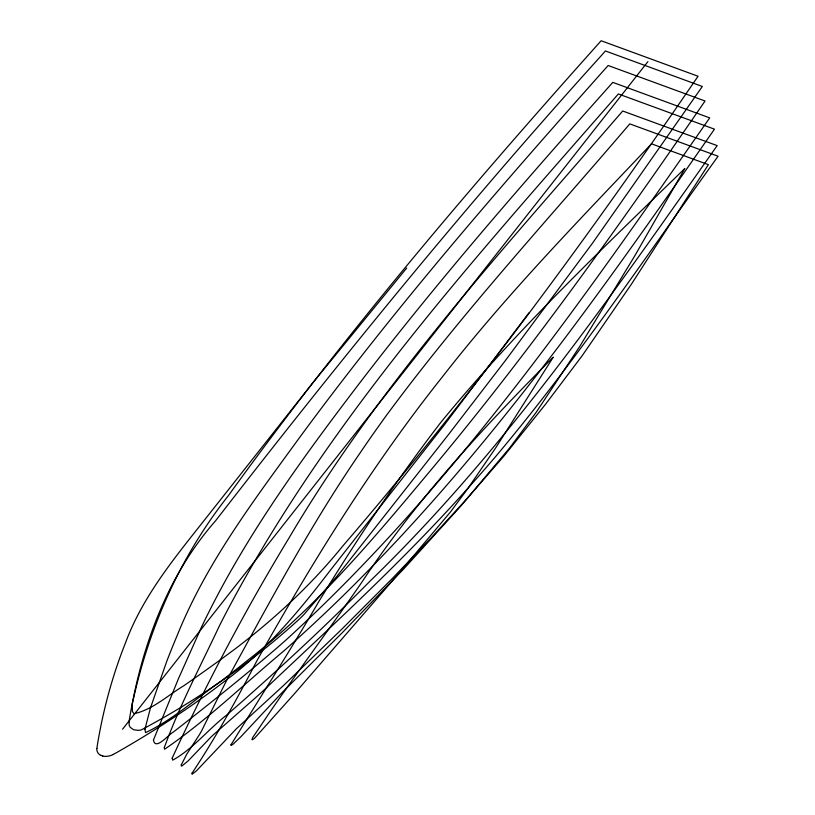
<?xml version="1.0" encoding="UTF-8"?>
<svg xmlns="http://www.w3.org/2000/svg" width="815" height="815" viewBox="0 0 815 815"><rect width="100%" height="100%" fill="white"/><g stroke="black" fill="none" stroke-linecap="round" stroke-linejoin="round"><path stroke-width="1.22" d="M96.934 748.486L97.026 747.589A118.195 85.738 -16.6 0 1 97.27 745.633C103.026 710.405 112.368 675.716 125.612 642.546C142.452 597.13 173.473 559.273 203.139 521.722L313.969 381.369L406.716 268.043M528.996 312.838L444.032 425.267L330.024 570.694C299.299 610.853 266.668 650.278 225.674 680.454C191.138 707.206 154.402 731.035 116.474 752.673A118.195 85.738 -16.6 0 1 114.222 753.895L113.183 754.435M122.576 729.191L647.925 61.624M251.978 739.562L252.273 739.49A4.87 3.535 -16.6 0 0 254.443 738.349L294.154 694.064L398.056 574.259L450.593 511.81L468.136 488.093L495.724 447.822L553.232 357.194C483.713 427.04 416.384 499.626 361.931 582.093C332.337 624.922 301.204 666.66 271.67 709.529L252.619 737.687A4.992 3.617 -16.6 0 0 252.405 739.439L252.518 739.755M102.772 755.943L100.846 755.24M100.683 755.393A12.571 9.118 -16.6 0 1 96.832 748.496M113.224 754.496A12.571 9.118 -16.6 0 1 102.67 756.116M128.933 722.273L129.269 725.472A10.534 7.641 -16.6 0 0 130.441 727.479L133.64 729.771L138.204 730.332A10.534 7.641 -16.6 0 0 141.311 729.883C197.841 699.759 251.326 662.819 298.779 619.604A106.47 77.231 -16.6 0 0 304.087 614.327L337.145 576.011L448.953 433.967L505.351 360.607L592.627 243.002L702.336 86.472L605.392 50.958L600.594 56.408C465.62 205.584 338.765 361.799 215.578 520.775C166.229 576.908 140.577 649.412 128.933 722.273M144.907 729.364L145.569 732.624C172.984 719.747 196.181 698.394 221.079 681.106A1144.861 830.454 -16.6 0 0 246.721 661.036C316.923 606.778 373.973 538.206 430.554 470.469C529.118 352.722 618.045 227.395 705.046 100.999L608.153 65.506C499.829 187.022 392.85 310.077 296.65 441.557C251.988 502.947 205.655 564.561 177.161 635.547A1144.861 830.454 -16.6 0 0 166.8 661.22L150.449 707.909L144.907 729.364M164.304 747.63L164.579 749.25C207.265 720.134 244.948 683.265 284.761 650.136A1298.448 941.855 -16.6 0 0 303.638 633.051C464.458 486.198 590.692 307.031 714.46 129.157L618.361 93.949C477.509 255.207 331.257 415.915 229.708 605.963A1298.448 941.855 -16.6 0 0 219.266 626.144C200.398 666.334 179.422 705.872 164.304 747.63M172.189 758.133L172.709 760.15C192.992 749.016 208.233 729.262 226.672 715.071C276.142 672.018 324.278 627.428 370.397 580.769C504.139 451.245 610.374 297.18 717.18 145.61L622.701 111.003C504.77 247.516 381.155 381.634 289.142 537.757C245.998 608.846 206.867 682.644 172.189 758.133M132.356 703.854L132.387 711.485L133.996 713.726C152.65 709.743 167.686 695.44 183.823 685.731C200.847 673.913 217.727 661.861 234.353 649.494C274.156 619.298 311.075 585.16 342.555 546.284C470.754 397.241 587.157 238.438 698.058 76.253L601.144 40.75C470.398 186.869 343.054 336.524 228.343 495.703C180.37 556.238 148.391 628.569 132.356 703.854M153.444 740.081C155.268 751.196 169.174 733.897 173.279 732.115C206.623 706.106 239.702 679.751 271.874 652.306A836.526 606.798 -16.6 0 0 286.707 639.337C452.783 487.798 581.625 301.193 709.712 117.88L612.798 82.376C523.546 182.479 435.241 283.62 354.016 390.426C300.766 460.434 249.003 532.226 209.394 611.005A836.526 606.798 -16.6 0 0 201.733 626.603L178.526 678.508L153.444 740.081M231.053 744.696L231.053 745.47L232.866 744.38L240.914 736.719L281.776 692.903L342.157 632.827L404.26 568.35L460.414 506.512L509.803 447.781L536.209 412.288L579.547 346.752L634.885 255.666L684.834 168.491C600.645 250.307 515.162 331.481 440.742 422.486C396.874 479.566 356.797 539.489 319.225 600.879C290.853 649.443 260.515 696.876 231.053 744.696M181.276 764.877L181.297 766.069L182.102 765.825L188.102 760.935L209.475 738.604A140.618 101.997 -16.6 0 1 212.786 735.324L249.706 702.836A655.403 475.41 -16.6 0 0 261.839 692.067C330.778 626.908 401 562.87 464.387 492.158A1585.735 1150.25 -16.6 0 0 495.815 456.349C576.032 361.025 645.317 257.204 718.086 156.236L629.781 123.88C547.395 220.315 461.209 313.867 385.923 416.088A1585.735 1150.25 -16.6 0 0 359.537 453.751C310.128 525.746 269.266 602.998 227.202 679.374A655.403 475.41 -16.6 0 0 220.753 692.23L201.458 731.167A140.618 101.997 -16.6 0 1 199.278 734.865L186.615 754.425L181.276 764.877M192.116 773.058L192.034 774.25L196.181 771.102L236.432 728.712L283.977 685.089L342.28 628.711L391.73 579.098L428.374 540.824L466.119 499.656L503.405 456.695L545.724 403.995L582.165 355.737L631.38 284.221L708.388 164.661L651.511 143.817C579.526 219.775 506.146 294.836 441.842 377.569C371.528 465.936 312.155 562.37 256.939 660.7C236.971 699.127 216.067 736.974 192.116 773.058"/></g></svg>
